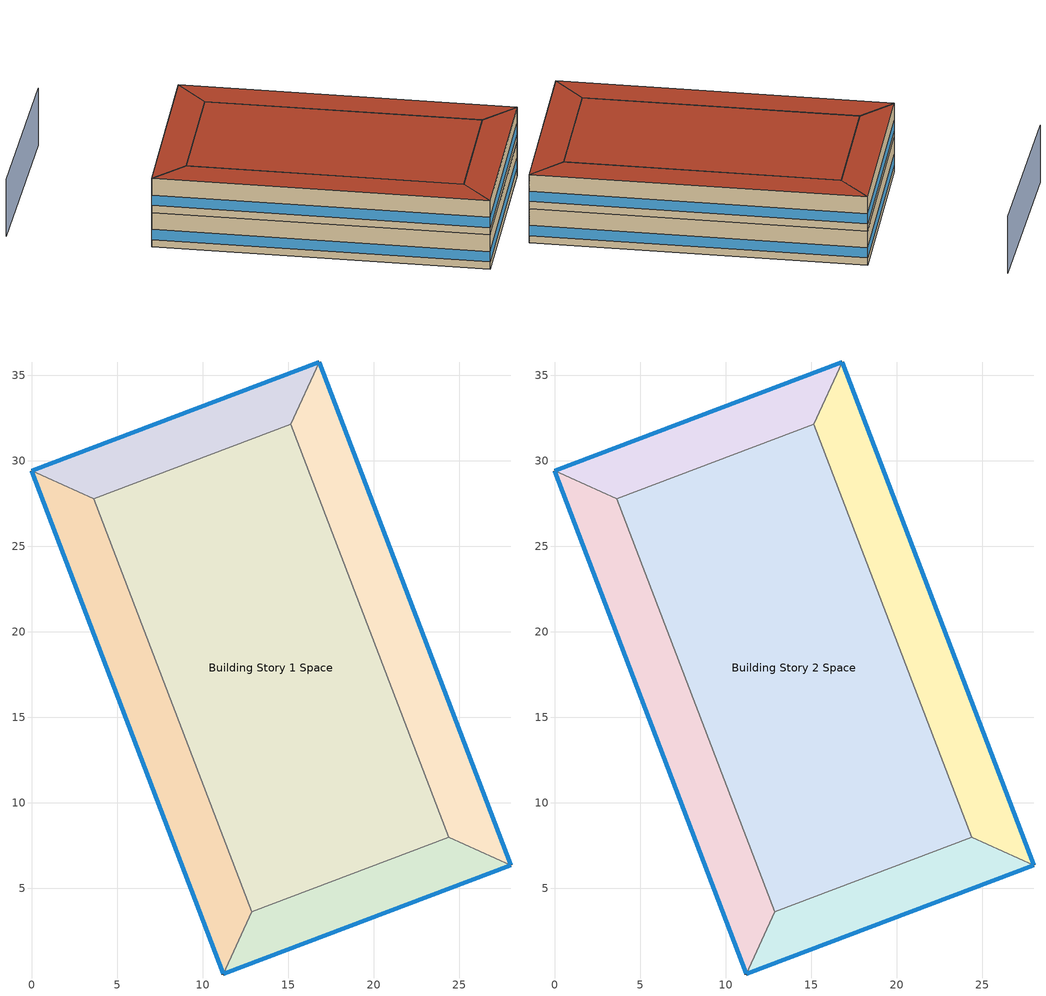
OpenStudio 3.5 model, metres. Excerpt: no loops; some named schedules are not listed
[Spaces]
Building Story 1 Space
 floor ground: 12.87,3.65 3.65,27.78 15.17,32.14 24.39,8.01 z0
 wall adiabatic (Typical Interior Wall): 3.65,27.78 12.87,3.65 24.39,8.01 15.17,32.14 3.65,27.78 z0:3.6
 ceiling adiabatic (Typical Interior Floor): 24.39,8.01 15.17,32.14 3.65,27.78 12.87,3.65 z3.6
Building Story 1 Space 1
 floor ground: 11.23,0 0,29.42 3.65,27.78 12.87,3.65 z0
 wall outside: 0,29.42 11.23,0 z0:3.6
 wall adiabatic (Typical Interior Wall): 11.23,0 12.87,3.65 3.65,27.78 0,29.42 z0:3.6
 window: 0.01,29.39 11.22,0.02 z0.76:1.84
 ceiling adiabatic (Typical Interior Ceiling): 12.87,3.65 3.65,27.78 0,29.42 11.23,0 z3.6
Building Story 1 Space 2
 floor ground: 0,29.42 16.81,35.79 15.17,32.14 3.65,27.78 z0
 wall outside: 16.81,35.79 0,29.42 z0:3.6
 wall adiabatic (Typical Interior Wall): 0,29.42 3.65,27.78 15.17,32.14 16.81,35.79 z0:3.6
 window: 16.79,35.78 0.02,29.43 z0.76:1.85
 ceiling adiabatic (Typical Interior Ceiling): 3.65,27.78 15.17,32.14 16.81,35.79 0,29.42 z3.6
Building Story 1 Space 3
 floor ground: 16.81,35.79 28.04,6.37 24.39,8.01 15.17,32.14 z0
 wall outside: 28.04,6.37 16.81,35.79 z0:3.6
 wall adiabatic (Typical Interior Wall): 16.81,35.79 15.17,32.14 24.39,8.01 28.04,6.37 z0:3.6
 window: 28.03,6.39 16.82,35.76 z0.76:1.84
 ceiling adiabatic (Typical Interior Ceiling): 15.17,32.14 24.39,8.01 28.04,6.37 16.81,35.79 z3.6
Building Story 1 Space 4
 floor ground: 28.04,6.37 11.23,0 12.87,3.65 24.39,8.01 z0
 wall outside: 11.23,0 28.04,6.37 z0:3.6
 wall adiabatic (Typical Interior Wall): 28.04,6.37 24.39,8.01 12.87,3.65 11.23,0 z0:3.6
 window: 11.25,0.01 28.02,6.36 z0.76:1.85
 ceiling adiabatic (Typical Interior Ceiling): 24.39,8.01 12.87,3.65 11.23,0 28.04,6.37 z3.6
Building Story 2 Space
 floor adiabatic (Typical Interior Floor): 12.87,3.65 3.65,27.78 15.17,32.14 24.39,8.01 z3.6
 wall adiabatic (Typical Interior Wall): 3.65,27.78 12.87,3.65 24.39,8.01 15.17,32.14 3.65,27.78 z3.6:7.2
 roof outside: 24.39,8.01 15.17,32.14 3.65,27.78 12.87,3.65 z7.2
Building Story 2 Space 1
 floor adiabatic (Typical Interior Ceiling): 11.23,0 0,29.42 3.65,27.78 12.87,3.65 z3.6
 wall outside: 0,29.42 11.23,0 z3.6:7.2
 wall adiabatic (Typical Interior Wall): 11.23,0 12.87,3.65 3.65,27.78 0,29.42 z3.6:7.2
 window: 0.01,29.39 11.22,0.02 z4.36:5.44
 roof outside: 12.87,3.65 3.65,27.78 0,29.42 11.23,0 z7.2
Building Story 2 Space 2
 floor adiabatic (Typical Interior Ceiling): 0,29.42 16.81,35.79 15.17,32.14 3.65,27.78 z3.6
 wall outside: 16.81,35.79 0,29.42 z3.6:7.2
 wall adiabatic (Typical Interior Wall): 0,29.42 3.65,27.78 15.17,32.14 16.81,35.79 z3.6:7.2
 window: 16.79,35.78 0.02,29.43 z4.36:5.45
 roof outside: 3.65,27.78 15.17,32.14 16.81,35.79 0,29.42 z7.2
Building Story 2 Space 3
 floor adiabatic (Typical Interior Ceiling): 16.81,35.79 28.04,6.37 24.39,8.01 15.17,32.14 z3.6
 wall outside: 28.04,6.37 16.81,35.79 z3.6:7.2
 wall adiabatic (Typical Interior Wall): 16.81,35.79 15.17,32.14 24.39,8.01 28.04,6.37 z3.6:7.2
 window: 28.03,6.39 16.82,35.76 z4.36:5.44
 roof outside: 15.17,32.14 24.39,8.01 28.04,6.37 16.81,35.79 z7.2
Building Story 2 Space 4
 floor adiabatic (Typical Interior Ceiling): 28.04,6.37 11.23,0 12.87,3.65 24.39,8.01 z3.6
 wall outside: 11.23,0 28.04,6.37 z3.6:7.2
 wall adiabatic (Typical Interior Wall): 28.04,6.37 24.39,8.01 12.87,3.65 11.23,0 z3.6:7.2
 window: 11.25,0.01 28.02,6.36 z4.36:5.45
 roof outside: 24.39,8.01 12.87,3.65 11.23,0 28.04,6.37 z7.2
shading: -4.66,42.15 11.94,47.82 z0:6
[Site]
Buffalo Niagara Intl Ap_NY_USA: Latitude {deg}=42.8187; Longitude {deg}=-78.8519; Time Zone {hr}=-5; Elevation {m}=53.6448; Terrain=City
[Site:WaterMainsTemperature]
Calculation Method=Correlation; Annual Average Outdoor Air Temperature {C}=8.96667; Maximum Difference In Monthly Average Outdoor Air Temperatures {deltaC}=26.2
[SizingPeriod:DesignDay] Barometric Pressure {Pa}=98769; Rain Indicator=No; Snow Indicator=No; Day of Month=21; Daylight Saving Time Indicator=No; Humidity Condition Type=Wetbulb; Dry-Bulb Temperature Range Modifier Type=DefaultMultipliers
Name | Maximum Dry-Bulb Temperature {C} | Daily Dry-Bulb Temperature Range {deltaC} | Wind Speed {m/s} | Wind Direction {deg} | Month | Day Type | Wetbulb or DewPoint at Maximum Dry-Bulb {C} | Solar Model Indicator | ASHRAE Clear Sky Optical Depth for Beam Irradiance | ASHRAE Clear Sky Optical Depth for Diffuse Irradiance | Sky Clearness
Buffalo Niagara Intl Ap Ann Clg .4% Condns DB=>MWB 1 | 30.3 | 9.3 | 5.7 | 240 | 7 | SummerDesignDay | 21.8 | ASHRAETau | 0.462 | 2.001
Buffalo Niagara Intl Ap Ann Clg .4% Condns WB=>MDB 1 | 27.8 | 9.3 | 5.7 | 240 | 7 | SummerDesignDay | 23.8 | ASHRAETau | 0.462 | 2.001
Buffalo Niagara Intl Ap Ann Htg 99.6% Condns DB 1 | -16.3 | 0 | 5.1 | 270 | 1 | WinterDesignDay | -16.3 | ASHRAEClearSky |  |  | 0
[ClimateZones]
Climate Zone Institution Name 1=ASHRAE; Climate Zone Document Name 1=ANSI/ASHRAE Standard 169; Climate Zone Document Year 1=2006; Climate Zone Value 1=6A
[Site:GroundTemperature:FCfactorMethod]
January Ground Temperature {C}=7.4; February Ground Temperature {C}=-0; March Ground Temperature {C}=-7.6; April Ground Temperature {C}=-12.6; May Ground Temperature {C}=-7.7; June Ground Temperature {C}=0.3; July Ground Temperature {C}=7; August Ground Temperature {C}=14.2; September Ground Temperature {C}=19.2; October Ground Temperature {C}=20.9; November Ground Temperature {C}=20; December Ground Temperature {C}=15.4
[Building]
restaurant_3: Nominal Floor to Floor Height {m}=3.6; Default Construction Set=Res 90.1-2013 - FullSrvRest - ASHRAE 169-2013-6A; Standards Number of Stories=2; Standards Number of Above Ground Stories=2; Standards Building Type=FullServiceRestaurant
[DefaultConstructionSet]
Res 90.1-2013 - FullSrvRest - ASHRAE 169-2013-6A: Default Exterior Surface Constructions=Default Surface Constructions 1; Default Interior Surface Constructions=Default Surface Constructions 2; Default Ground Contact Surface Constructions=Default Surface Constructions 3; Default Exterior SubSurface Constructions=Default Sub Surface Constructions 1; Default Interior SubSurface Constructions=Default Sub Surface Constructions 2; Interior Partition Construction=Typical Interior Partition
[DefaultSurfaceConstructions]
Name | Floor Construction | Wall Construction | Roof Ceiling Construction
Default Surface Constructions 1 | Typical Insulated Exterior Mass Floor R-19.61 | Typical Insulated Steel Framed Exterior Wall R-20.41 | Typical Wood Joist Attic Floor R-47.62
Default Surface Constructions 2 | Typical Interior Floor | Typical Interior Wall | Typical Interior Ceiling
Default Surface Constructions 3 | Typical Insulated Carpeted 8in Slab Floor | Typical Insulated Basement Mass Wall
[Construction]
Typical Insulated Exterior Mass Floor R-19.61: Typical Insulation R-17.04, 4 in. Normalweight Concrete Floor, Typical Carpet Pad
Typical Insulated Steel Framed Exterior Wall R-20.41: 25mm Stucco, 5/8 in. Gypsum Board, Typical Insulation R-18.23, 5/8 in. Gypsum Board
Typical Wood Joist Attic Floor R-47.62: 5/8 in. Gypsum Board, Typical Insulation R-45.98
Typical Interior Floor: 100mm Normalweight concrete floor, CP02 CARPET PAD
Typical Interior Wall: G01 13mm gypsum board, G01 13mm gypsum board
Typical Interior Ceiling: CP02 CARPET PAD, 100mm Normalweight concrete floor
Typical Insulated Carpeted 8in Slab Floor: 8 in. Normalweight Concrete Floor, Typical Carpet Pad
Typical Insulated Basement Mass Wall: 8 in. Concrete Block Basement Wall
U 0.48 SHGC 0.40 Dbl Ref-D Clr 6mm/13mm: REF D CLEAR 6MM, AIR 13MM, CLEAR 6MM
Typical Insulated Metal Door R-2.0: F08 Metal surface, Typical Insulation R-1.15
U 0.44 SHGC 0.26 Dbl Ref-B-H Clr 6mm/13mm Air: REF B CLEAR HI 6MM, AIR 13MM, CLEAR 6MM
Typical Overhead Door R-2.0: Typical Insulation R-1.15 1
Window_U_0.50_SHGC_0.40_Skylight_Frame_Width_0.430_in: Glass_2052_LayerAvg, Gap_1_W_0_0038, Glass_2027F_LayerAvg
Typical Interior Window: Clear 3mm
Typical Interior Door; Typical Interior Partition: G05 25mm wood
InteriorFurnishings 2: Std Wood 6inch 2
[Material:NoMass] Roughness=Smooth; Thermal Absorptance=0.9; Solar Absorptance=0.7
Name | Thermal Resistance {m2-K/W} | Visible Absorptance
Typical Insulation R-17.04 | 3.00072 | 0.7
Typical Carpet Pad; CP02 CARPET PAD | 0.21648 | 0.8
Typical Insulation R-18.23 | 3.21036 | 0.7
Typical Insulation R-45.98 | 8.09839 | 0.7
Typical Insulation R-1.15 | 0.202509 | 0.7
Typical Insulation R-1.15 1 | 0.202527 | 0.7
[Material] Thermal Absorptance=0.9
Name | Roughness | Thickness {m} | Conductivity {W/m-K} | Density {kg/m3} | Specific Heat {J/kg-K} | Solar Absorptance | Visible Absorptance
4 in. Normalweight Concrete Floor | MediumRough | 0.1016 | 2.31 | 2322 | 832 | 0.7 | 0.7
25mm Stucco | Smooth | 0.0254 | 0.72 | 1856 | 840 | 0.7 | 0.7
5/8 in. Gypsum Board | MediumSmooth | 0.0159 | 0.16 | 800 | 1090 | 0.7 | 0.7
100mm Normalweight concrete floor | MediumRough | 0.1016 | 2.31045 | 2322 | 832.557 | 0.7 | 0.7
G01 13mm gypsum board | Smooth | 0.0127 | 0.160031 | 800.001 | 1090.73 | 0.7 | 0.5
8 in. Normalweight Concrete Floor | MediumRough | 0.2032 | 2.31 | 2322 | 832 | 0.7 | 0.7
8 in. Concrete Block Basement Wall | MediumRough | 0.2032 | 1.326 | 1842 | 912 | 0.7 | 0.7
F08 Metal surface | Smooth | 0.0008 | 45.28 | 7824 | 500 | 0.7 | 0.7
G05 25mm wood | MediumSmooth | 0.0254 | 0.15 | 608 | 1630 | 0.5 | 0.5
[DefaultSubSurfaceConstructions]
Name | Fixed Window Construction | Operable Window Construction | Door Construction | Glass Door Construction | Overhead Door Construction | Skylight Construction | Tubular Daylight Dome Construction | Tubular Daylight Diffuser Construction
Default Sub Surface Constructions 1 | U 0.48 SHGC 0.40 Dbl Ref-D Clr 6mm/13mm | U 0.48 SHGC 0.40 Dbl Ref-D Clr 6mm/13mm | Typical Insulated Metal Door R-2.0 | U 0.44 SHGC 0.26 Dbl Ref-B-H Clr 6mm/13mm Air | Typical Overhead Door R-2.0 | Window_U_0.50_SHGC_0.40_Skylight_Frame_Width_0.430_in | Typical Interior Window | Typical Interior Window
Default Sub Surface Constructions 2 | Typical Interior Window | Typical Interior Window | Typical Interior Door
[WindowMaterial:Glazing] Optical Data Type=SpectralAverage; Infrared Transmittance at Normal Incidence=0; Dirt Correction Factor for Solar and Visible Transmittance=1; Solar Diffusing=No
Name | Thickness {m} | Solar Transmittance at Normal Incidence | Front Side Solar Reflectance at Normal Incidence | Back Side Solar Reflectance at Normal Incidence | Visible Transmittance at Normal Incidence | Front Side Visible Reflectance at Normal Incidence | Back Side Visible Reflectance at Normal Incidence | Front Side Infrared Hemispherical Emissivity | Back Side Infrared Hemispherical Emissivity | Conductivity {W/m-K}
REF D CLEAR 6MM | 0.006 | 0.429 | 0.308 | 0.379 | 0.334 | 0.453 | 0.505 | 0.84 | 0.82 | 0.9
CLEAR 6MM | 0.006 | 0.775 | 0.071 | 0.071 | 0.881 | 0.08 | 0.08 | 0.84 | 0.84 | 0.9
REF B CLEAR HI 6MM | 0.006 | 0.24 | 0.16 | 0.32 | 0.3 | 0.16 | 0.29 | 0.84 | 0.6 | 0.9
Glass_2052_LayerAvg | 0.00837 | 0.507767 | 0.054228 | 0.0544931 | 0.586833 | 0.05805 | 0.058397 | 0.84 | 0.84 | 1
Glass_2027F_LayerAvg | 0.004 | 0.369744 | 0.470069 | 0.340935 | 0.765222 | 0.0546 | 0.073741 | 0.03675 | 0.84 | 1
Clear 3mm | 0.003 | 0.837 | 0.075 | 0.075 | 0.898 | 0.081 | 0.081 | 0.84 | 0.84 | 0.9
[WindowMaterial:Gas] Gas Type=Air
Name | Thickness {m}
AIR 13MM | 0.0127
Gap_1_W_0_0038 | 0.0038
[DesignSpecification:OutdoorAir] Outdoor Air Method=Sum; Outdoor Air Flow per Person {m3/s-person}=0.00353961; Outdoor Air Flow per Floor Area {m3/s-m2}=0.0009144
Blended OA; Blended OA 1
[DefaultScheduleSet]
Story Ground Blended Space Type Schedule Set; Story Top Blended Space Type Schedule Set
[SpaceInfiltration:DesignFlowRate] Space or SpaceType=Story Ground Blended Space Type; Schedule=Always On Discrete; Design Flow Rate Calculation Method=Flow/ExteriorArea; Constant Term Coefficient=0; Temperature Term Coefficient=0; Velocity Term Coefficient=0.224; Velocity Squared Term Coefficient=0
Name | Flow per Exterior Surface Area {m3/s-m2}
FullServiceRestaurant Dining A  - Story Ground Infiltration; FullServiceRestaurant Dining C  - Story Ground Infiltration | 3.73494e-05
FullServiceRestaurant Dining A end_b - Story Ground Infiltration; FullServiceRestaurant Dining C end_b - Story Ground Infiltration; FullServiceRestaurant Kitchen A end_a - Story Ground Infiltration; FullServiceRestaurant Kitchen C end_a - Story Ground Infiltration | 5.47083e-05
FullServiceRestaurant Dining B end_b - Story Ground Infiltration; FullServiceRestaurant Kitchen B end_a - Story Ground Infiltration | 8.76851e-05
FullServiceRestaurant Kitchen A  - Story Ground Infiltration; FullServiceRestaurant Kitchen C  - Story Ground Infiltration | 5.03357e-05
[ElectricEquipment] Space or SpaceType=Story Ground Blended Space Type
Name | Electric Equipment Definition | Schedule | Multiplier
1 Elevator Lift Motors | Elevator Lift Motor 1 - pre-normalized value was 16055 W. | Elevator Schedule 1 | 1
1 Elevator Fans | Elevator Fan 1 - pre-normalized value was 31 W. | Elevator Schedule 3 | 1
1 Elevator Lights | Elevator Lights 1 - pre-normalized value was 32 W. | Elevator Schedule 2 | 1
FullServiceRestaurant Dining Elec Equip 1 | FullServiceRestaurant Dining Elec Equip Definition | RestaurantSitDown BLDG_EQUIP_SCH | 0.4544
FullServiceRestaurant Kitchen Elec Equip 1 | FullServiceRestaurant Kitchen Elec Equip Definition | RestaurantSitDown BLDG_EQUIP_SCH | 0.5456
[Exterior:Lights:Definition]
Name | Design Level {W}
Parking Areas and Drives Def (W/ft^2) | 0.1
Building Facades Def (W/ft^2) | 0.15
Main Entries Def (W/ft) | 30
Other Doors Def (W/ft) | 20
[Exterior:Lights] Control Option=AstronomicalClock
Name | Exterior Lights Definition | Schedule | Multiplier
Parking Areas and Drives | Parking Areas and Drives Def (W/ft^2) | Schedule Ruleset 2 | 49385.7
Building Facades | Building Facades Def (W/ft^2) | Schedule Ruleset 1 | 3123.33
Main Entries | Main Entries Def (W/ft) | Schedule Ruleset 2 | 8
Other Doors | Other Doors Def (W/ft) | Schedule Ruleset 2 | 7.3164
[ThermostatSetpoint:DualSetpoint]
Name | Heating Setpoint Temperature Schedule | Cooling Setpoint Temperature Schedule
Story Ground Blended Space Type Thermostat; Story Ground Blended Space Type Thermostat 1; Story Ground Blended Space Type Thermostat 2; Story Ground Blended Space Type Thermostat 3; Story Ground Blended Space Type Thermostat 4 | RestaurantSitDown HTGSETP_KITCHEN_SCH_NO_OPTIMUM | RestaurantSitDown CLGSETP_KITCHEN_SCH_NO_OPTIMUM
Story Top Blended Space Type Thermostat; Story Top Blended Space Type Thermostat 1; Story Top Blended Space Type Thermostat 2; Story Top Blended Space Type Thermostat 3; Story Top Blended Space Type Thermostat 4 | RestaurantSitDown HTGSETP_SCH_NO_OPTIMUM | RestaurantSitDown CLGSETP_SCH_NO_OPTIMUM
[InternalMass:Definition]
Internal Mass Definition 3: Construction=InteriorFurnishings 2; Design Level Calculation Method=SurfaceArea/Area; Surface Area per Space Floor Area=2
[InternalMass]
Name | Internal Mass Definition | Space or SpaceType | Multiplier
FullServiceRestaurant Dining C end_b - Story Ground Mass; FullServiceRestaurant Dining A end_b - Story Ground Mass; FullServiceRestaurant Kitchen C end_a - Story Ground Mass; FullServiceRestaurant Kitchen A end_a - Story Ground Mass | Internal Mass Definition 2 | Story Ground Blended Space Type | 0.0369034
FullServiceRestaurant Dining C  - Story Ground Mass; FullServiceRestaurant Dining A  - Story Ground Mass | Internal Mass Definition 2 | Story Ground Blended Space Type | 0.050388
FullServiceRestaurant Dining B end_b - Story Ground Mass; FullServiceRestaurant Kitchen B end_a - Story Ground Mass | Internal Mass Definition 2 | Story Ground Blended Space Type | 0.118296
FullServiceRestaurant Dining B  - Story Ground Mass | Internal Mass Definition 2 | Story Ground Blended Space Type | 0.161521
FullServiceRestaurant Kitchen C  - Story Ground Mass; FullServiceRestaurant Kitchen A  - Story Ground Mass | Internal Mass Definition 2 | Story Ground Blended Space Type | 0.0679078
FullServiceRestaurant Kitchen B  - Story Ground Mass | Internal Mass Definition 2 | Story Ground Blended Space Type | 0.217682
Building Story 2 Space 4 Mass | Internal Mass Definition 3 | Building Story 2 Space 4 | 1
Building Story 2 Space 1 Mass | Internal Mass Definition 3 | Building Story 2 Space 1 | 1
Building Story 1 Space 2 Mass | Internal Mass Definition 3 | Building Story 1 Space 2 | 1
Building Story 1 Space 3 Mass | Internal Mass Definition 3 | Building Story 1 Space 3 | 1
Building Story 2 Space 3 Mass | Internal Mass Definition 3 | Building Story 2 Space 3 | 1
Building Story 2 Space 2 Mass | Internal Mass Definition 3 | Building Story 2 Space 2 | 1
Building Story 1 Space 4 Mass | Internal Mass Definition 3 | Building Story 1 Space 4 | 1
Building Story 1 Space Mass | Internal Mass Definition 3 | Building Story 1 Space | 1
Building Story 1 Space 1 Mass | Internal Mass Definition 3 | Building Story 1 Space 1 | 1
Building Story 2 Space Mass | Internal Mass Definition 3 | Building Story 2 Space | 1
[People] Space or SpaceType=Story Ground Blended Space Type; Number of People Schedule=RestaurantSitDown BLDG_OCC_SCH; Activity Level Schedule=RestaurantSitDown ACTIVITY_SCH; Work Efficiency Schedule=Work Efficiency Schedule; Clothing Insulation Schedule=Clothing Schedule; Air Velocity Schedule=Air Velocity Schedule
Name | People Definition | Multiplier
FullServiceRestaurant Dining People 1 | FullServiceRestaurant Dining People Definition | 0.4544
FullServiceRestaurant Kitchen People 1 | FullServiceRestaurant Kitchen People Definition | 0.5456
[Lights] Space or SpaceType=Story Ground Blended Space Type; Fraction Replaceable=1
Name | Lights Definition | Schedule | Multiplier
FullServiceRestaurant Dining Lights 1 | FullServiceRestaurant Dining Lights Definition | RestaurantSitDown BLDG_LIGHT_DINING_SCH_2013 | 0.4544
FullServiceRestaurant Kitchen Lights 1 | FullServiceRestaurant Kitchen Lights Definition | RestaurantSitDown BLDG_LIGHT_KITCHEN_SCH_2010_2013 | 0.5456
[GasEquipment]
FullServiceRestaurant Kitchen Gas Equip 1: Gas Equipment Definition=FullServiceRestaurant Kitchen Gas Equip Definition; Space or SpaceType=Story Ground Blended Space Type; Schedule=RestaurantSitDown Rest_GAS_EQUIP_SCH; Multiplier=0.5456
[SpaceType] Standards Building Type=FullServiceRestaurant
Name | Default Schedule Set | Design Specification Outdoor Air Object | Standards Space Type
Story Ground Blended Space Type | Story Ground Blended Space Type Schedule Set | Blended OA | Kitchen
Story Top Blended Space Type | Story Top Blended Space Type Schedule Set | Blended OA 1 | Dining
[Space]
Name | Space Type | Building Story | Thermal Zone
Building Story 1 Space | Story Ground Blended Space Type | Building Story 1 | Building Story 1 ThermalZone
Building Story 1 Space 1 | Story Ground Blended Space Type | Building Story 1 | Building Story 1 ThermalZone 1
Building Story 1 Space 2 | Story Ground Blended Space Type | Building Story 1 | Building Story 1 ThermalZone 2
Building Story 1 Space 3 | Story Ground Blended Space Type | Building Story 1 | Building Story 1 ThermalZone 3
Building Story 1 Space 4 | Story Ground Blended Space Type | Building Story 1 | Building Story 1 ThermalZone 4
Building Story 2 Space | Story Top Blended Space Type | Building Story 2 | Building Story 2 ThermalZone
Building Story 2 Space 1 | Story Top Blended Space Type | Building Story 2 | Building Story 2 ThermalZone 1
Building Story 2 Space 2 | Story Top Blended Space Type | Building Story 2 | Building Story 2 ThermalZone 2
Building Story 2 Space 3 | Story Top Blended Space Type | Building Story 2 | Building Story 2 ThermalZone 3
Building Story 2 Space 4 | Story Top Blended Space Type | Building Story 2 | Building Story 2 ThermalZone 4
[BuildingStory] Nominal Floor to Floor Height {m}=3.6
Name | Nominal Z Coordinate {m}
Building Story 1 | 3.6
Building Story 2 | 7.2
[ThermalZone] Use Ideal Air Loads=No
Name | Thermostat | Primary Daylighting Control | Fraction of Zone Controlled by Primary Daylighting Control | Secondary Daylighting Control | Fraction of Zone Controlled by Secondary Daylighting Control
Building Story 1 ThermalZone | Story Ground Blended Space Type Thermostat
Building Story 1 ThermalZone 1 | Story Ground Blended Space Type Thermostat 1 | Building Story 1 Space 1 Daylt Sensor 1 | 0.674 | Building Story 1 Space 1 Daylt Sensor 2 | 0.325
Building Story 1 ThermalZone 2 | Story Ground Blended Space Type Thermostat 2 | Building Story 1 Space 2 Daylt Sensor 1 | 0.695 | Building Story 1 Space 2 Daylt Sensor 2 | 0.304
Building Story 1 ThermalZone 3 | Story Ground Blended Space Type Thermostat 3 | Building Story 1 Space 3 Daylt Sensor 1 | 0.674 | Building Story 1 Space 3 Daylt Sensor 2 | 0.325
Building Story 1 ThermalZone 4 | Story Ground Blended Space Type Thermostat 4 | Building Story 1 Space 4 Daylt Sensor 1 | 0.695 | Building Story 1 Space 4 Daylt Sensor 2 | 0.304
Building Story 2 ThermalZone | Story Top Blended Space Type Thermostat
Building Story 2 ThermalZone 1 | Story Top Blended Space Type Thermostat 1 | Building Story 2 Space 1 Daylt Sensor 1 | 0.674 | Building Story 2 Space 1 Daylt Sensor 2 | 0.325
Building Story 2 ThermalZone 2 | Story Top Blended Space Type Thermostat 2 | Building Story 2 Space 2 Daylt Sensor 1 | 0.695 | Building Story 2 Space 2 Daylt Sensor 2 | 0.304
Building Story 2 ThermalZone 3 | Story Top Blended Space Type Thermostat 3 | Building Story 2 Space 3 Daylt Sensor 1 | 0.674 | Building Story 2 Space 3 Daylt Sensor 2 | 0.325
Building Story 2 ThermalZone 4 | Story Top Blended Space Type Thermostat 4 | Building Story 2 Space 4 Daylt Sensor 1 | 0.695 | Building Story 2 Space 4 Daylt Sensor 2 | 0.304
[Daylighting:Control] Lighting Control Type=Stepped; Minimum Input Power Fraction for Continuous Dimming Control=0.3; Minimum Light Output Fraction for Continuous Dimming Control=0.2; Number of Stepped Control Steps=3; Probability Lighting will be Reset When Needed in Manual Stepped Control=1; Maximum Allowable Discomfort Glare Index=22
Name | Space | Position X-Coordinate {m} | Position Y-Coordinate {m} | Position Z-Coordinate {m} | Illuminance Setpoint {lux}
Building Story 1 Space 1 Daylt Sensor 1 | Building Story 1 Space 1 | 6.75022 | 15.1426 | 0.762 | 375
Building Story 1 Space 1 Daylt Sensor 2 | Building Story 1 Space 1 | 7.90434 | 15.5831 | 0.762 | 375
Building Story 1 Space 2 Daylt Sensor 1 | Building Story 1 Space 2 | 8.83761 | 31.4637 | 0.762 | 375
Building Story 1 Space 2 Daylt Sensor 2 | Building Story 1 Space 2 | 9.27559 | 30.3077 | 0.762 | 375
Building Story 1 Space 3 Daylt Sensor 1 | Building Story 1 Space 3 | 21.2888 | 20.6448 | 0.762 | 375
Building Story 1 Space 3 Daylt Sensor 2 | Building Story 1 Space 3 | 20.1347 | 20.2043 | 0.762 | 375
Building Story 1 Space 4 Daylt Sensor 1 | Building Story 1 Space 4 | 19.2014 | 4.32371 | 0.762 | 375
Building Story 1 Space 4 Daylt Sensor 2 | Building Story 1 Space 4 | 18.7634 | 5.47971 | 0.762 | 375
Building Story 2 Space 1 Daylt Sensor 1 | Building Story 2 Space 1 | 6.75022 | 15.1426 | 4.362 | 215
Building Story 2 Space 1 Daylt Sensor 2 | Building Story 2 Space 1 | 7.90434 | 15.5831 | 4.362 | 215
Building Story 2 Space 2 Daylt Sensor 1 | Building Story 2 Space 2 | 8.83761 | 31.4637 | 4.362 | 215
Building Story 2 Space 2 Daylt Sensor 2 | Building Story 2 Space 2 | 9.27559 | 30.3077 | 4.362 | 215
Building Story 2 Space 3 Daylt Sensor 1 | Building Story 2 Space 3 | 21.2888 | 20.6448 | 4.362 | 215
Building Story 2 Space 3 Daylt Sensor 2 | Building Story 2 Space 3 | 20.1347 | 20.2043 | 4.362 | 215
Building Story 2 Space 4 Daylt Sensor 1 | Building Story 2 Space 4 | 19.2014 | 4.32371 | 4.362 | 215
Building Story 2 Space 4 Daylt Sensor 2 | Building Story 2 Space 4 | 18.7634 | 5.47971 | 4.362 | 215
